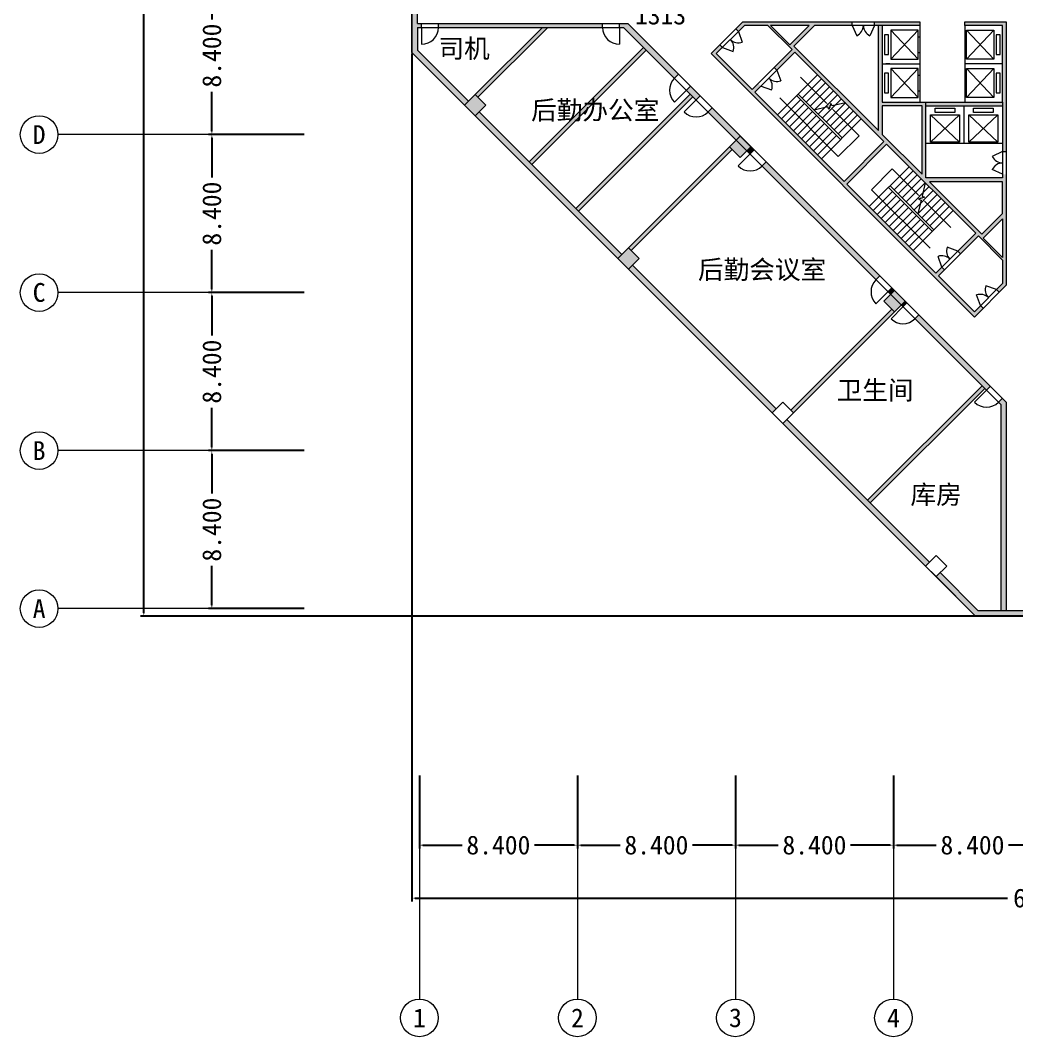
# Model space of a CAD drawing. Header units: metres. Extents: x -302 to 587, y -65 to 94.
# Drawn here: x -123.8 to -70.8, y -55 to -1 of the extents above; entities that cross this region are included whole.
import ezdxf

# ---------------------------------------------------------------- set-up
doc = ezdxf.new("R2010")
doc.units = ezdxf.units.M
doc.linetypes.add('ACAD_ISO03W100', pattern=[30, 12, -18])
doc.layers.get('0').update_dxf_attribs({"lineweight": 9})
for name, color, linetype, lineweight in [('fanghuo', 1, 'Continuous', 9), ('glass', 5, 'Continuous', 5), ('hatch', 212, 'ACAD_ISO03W100', 5), ('ProfileEdges', 7, 'Continuous', 9), ('PUB_TEXT', 7, 'Continuous', 9), ('stair', 30, 'Continuous', 9), ('zhuwang', 2, 'Continuous', 13)]:
    doc.layers.add(name, color=color, linetype=linetype, lineweight=lineweight)
doc.styles.add('mystyle', font='', dxfattribs={"height": 1})
doc.styles.get('mystyle').set_extended_font_data('SimSun')
doc.dimstyles.new('myyyy', dxfattribs={"dimtxt": 1, "dimasz": 0.18, "dimexe": 0.18, "dimexo": 0.0625, "dimgap": 0.09, "dimtad": 0, "dimtoh": 1, "dimdec": 3, "dimrnd": 0.001, "dimzin": 0, "dimdsep": 46, "dimtxsty": 'Standard', "dimcen": 0.09, "dimadec": 0, "dimazin": 0, "dimtfac": 1, "dimtdec": 3, "dimtofl": 0, "dimtmove": 0, "dimatfit": 3, "dimfxl": 1, "dimtolj": 1, "dimtzin": 0, "dimarcsym": 0})

# ---------------------------------------------------------------- blocks, each defined once
blk = doc.blocks.new('*D33')
at = {"layer": 'Defpoints', "color": 0, "ltscale": 0.05, "transparency": 16777216}
for p in [(-108.651, 1.36), (-113.617, -7.04), (-108.651, -7.04)]:
    blk.add_point(p, dxfattribs=at)
at = {"layer": 'PUB_TEXT', "color": 0, "lineweight": -2, "ltscale": 0.05, "transparency": 16777216}
for p, q in [((-108.714, 1.36), (-113.797, 1.36)), ((-113.617, 1.18), (-113.617, -0.917)), ((-113.617, -6.86), (-113.617, -4.764)), ((-108.714, -7.04), (-113.797, -7.04))]:
    blk.add_line(p, q, dxfattribs=at)
at = {"layer": 'PUB_TEXT', "color": 0, "ltscale": 0.05, "transparency": 16777216}
for points in [[(-113.647, 1.18), (-113.587, 1.18), (-113.617, 1.36)], [(-113.647, -6.86), (-113.587, -6.86), (-113.617, -7.04)]]:
    blk.add_solid(points, dxfattribs=at)
at = {"layer": 'PUB_TEXT', "color": 0, "ltscale": 0.05, "transparency": 16777216, "insert": (-113.617, -2.84), "char_height": 1, "attachment_point": 5, "rotation": 90}
blk.add_mtext('\\A1;8.400', dxfattribs=at)
blk = doc.blocks.new('*D34')
at = {"layer": 'Defpoints', "color": 0, "ltscale": 0.05, "transparency": 16777216}
for p in [(-108.651, -7.04), (-113.617, -15.44), (-108.651, -15.44)]:
    blk.add_point(p, dxfattribs=at)
at = {"layer": 'PUB_TEXT', "color": 0, "lineweight": -2, "ltscale": 0.05, "transparency": 16777216}
for p, q in [((-108.714, -7.04), (-113.797, -7.04)), ((-113.617, -7.22), (-113.617, -9.317)), ((-113.617, -15.26), (-113.617, -13.164)), ((-108.714, -15.44), (-113.797, -15.44))]:
    blk.add_line(p, q, dxfattribs=at)
at = {"layer": 'PUB_TEXT', "color": 0, "ltscale": 0.05, "transparency": 16777216}
for points in [[(-113.647, -7.22), (-113.587, -7.22), (-113.617, -7.04)], [(-113.647, -15.26), (-113.587, -15.26), (-113.617, -15.44)]]:
    blk.add_solid(points, dxfattribs=at)
at = {"layer": 'PUB_TEXT', "color": 0, "ltscale": 0.05, "transparency": 16777216, "insert": (-113.617, -11.24), "char_height": 1, "attachment_point": 5, "rotation": 90}
blk.add_mtext('\\A1;8.400', dxfattribs=at)
blk = doc.blocks.new('*D35')
at = {"layer": 'Defpoints', "color": 0, "ltscale": 0.05, "transparency": 16777216}
for p in [(-108.651, -15.44), (-113.617, -23.84), (-108.651, -23.84)]:
    blk.add_point(p, dxfattribs=at)
at = {"layer": 'PUB_TEXT', "color": 0, "lineweight": -2, "ltscale": 0.05, "transparency": 16777216}
for p, q in [((-108.714, -15.44), (-113.797, -15.44)), ((-113.617, -15.62), (-113.617, -17.717)), ((-113.617, -23.66), (-113.617, -21.564)), ((-108.714, -23.84), (-113.797, -23.84))]:
    blk.add_line(p, q, dxfattribs=at)
at = {"layer": 'PUB_TEXT', "color": 0, "ltscale": 0.05, "transparency": 16777216}
for points in [[(-113.647, -15.62), (-113.587, -15.62), (-113.617, -15.44)], [(-113.647, -23.66), (-113.587, -23.66), (-113.617, -23.84)]]:
    blk.add_solid(points, dxfattribs=at)
at = {"layer": 'PUB_TEXT', "color": 0, "ltscale": 0.05, "transparency": 16777216, "insert": (-113.617, -19.64), "char_height": 1, "attachment_point": 5, "rotation": 90}
blk.add_mtext('\\A1;8.400', dxfattribs=at)
blk = doc.blocks.new('*D36')
at = {"layer": 'Defpoints', "color": 0, "ltscale": 0.05, "transparency": 16777216}
for p in [(-108.651, -23.84), (-113.617, -32.24), (-108.651, -32.24)]:
    blk.add_point(p, dxfattribs=at)
at = {"layer": 'PUB_TEXT', "color": 0, "lineweight": -2, "ltscale": 0.05, "transparency": 16777216}
for p, q in [((-108.714, -23.84), (-113.797, -23.84)), ((-113.617, -24.02), (-113.617, -26.117)), ((-113.617, -32.06), (-113.617, -29.964)), ((-108.714, -32.24), (-113.797, -32.24))]:
    blk.add_line(p, q, dxfattribs=at)
at = {"layer": 'PUB_TEXT', "color": 0, "ltscale": 0.05, "transparency": 16777216}
for points in [[(-113.647, -24.02), (-113.587, -24.02), (-113.617, -23.84)], [(-113.647, -32.06), (-113.587, -32.06), (-113.617, -32.24)]]:
    blk.add_solid(points, dxfattribs=at)
at = {"layer": 'PUB_TEXT', "color": 0, "ltscale": 0.05, "transparency": 16777216, "insert": (-113.617, -28.04), "char_height": 1, "attachment_point": 5, "rotation": 90}
blk.add_mtext('\\A1;8.400', dxfattribs=at)
blk = doc.blocks.new('*D44')
at = {"layer": 'Defpoints', "color": 0, "ltscale": 3, "transparency": 16777216}
for p in [(-117.233, 68.96), (-94.586, 68.96), (-68.586, -32.64)]:
    blk.add_point(p, dxfattribs=at)
at = {"layer": 'PUB_TEXT', "color": 0, "lineweight": -2, "ltscale": 3, "transparency": 16777216}
for p, q in [((-94.649, 68.96), (-117.413, 68.96)), ((-117.233, 68.78), (-117.233, 20.666)), ((-117.233, -32.46), (-117.233, 15.653)), ((-68.649, -32.64), (-117.413, -32.64))]:
    blk.add_line(p, q, dxfattribs=at)
at = {"layer": 'PUB_TEXT', "color": 0, "ltscale": 3, "transparency": 16777216}
for points in [[(-117.263, 68.78), (-117.203, 68.78), (-117.233, 68.96)], [(-117.263, -32.46), (-117.203, -32.46), (-117.233, -32.64)]]:
    blk.add_solid(points, dxfattribs=at)
at = {"layer": 'PUB_TEXT', "color": 0, "ltscale": 3, "transparency": 16777216, "insert": (-117.233, 18.16), "char_height": 1, "attachment_point": 5, "rotation": 90}
blk.add_mtext('\\A1;101.600', dxfattribs=at)
blk = doc.blocks.new('*D46')
at = {"layer": 'Defpoints', "color": 0, "ltscale": 3, "transparency": 16777216}
for p in [(-94.186, -41.04), (-85.786, -41.04), (-85.786, -44.814)]:
    blk.add_point(p, dxfattribs=at)
at = {"layer": 'PUB_TEXT', "color": 0, "lineweight": -2, "ltscale": 3, "transparency": 16777216}
for p, q in [((-94.186, -41.103), (-94.186, -44.994)), ((-85.786, -41.103), (-85.786, -44.994)), ((-94.006, -44.814), (-91.91, -44.814)), ((-85.966, -44.814), (-88.063, -44.814))]:
    blk.add_line(p, q, dxfattribs=at)
at = {"layer": 'PUB_TEXT', "color": 0, "ltscale": 3, "transparency": 16777216}
for points in [[(-94.006, -44.784), (-94.006, -44.844), (-94.186, -44.814)], [(-85.966, -44.784), (-85.966, -44.844), (-85.786, -44.814)]]:
    blk.add_solid(points, dxfattribs=at)
at = {"layer": 'PUB_TEXT', "color": 0, "ltscale": 3, "transparency": 16777216, "insert": (-89.986, -44.814), "char_height": 1, "attachment_point": 5}
blk.add_mtext('\\A1;8.400', dxfattribs=at)
blk = doc.blocks.new('*D27')
at = {"layer": 'Defpoints', "color": 0, "ltscale": 3, "transparency": 16777216}
for p in [(-85.786, -41.04), (-77.386, -41.04), (-77.386, -44.814)]:
    blk.add_point(p, dxfattribs=at)
at = {"layer": 'PUB_TEXT', "color": 0, "lineweight": -2, "ltscale": 3, "transparency": 16777216}
for p, q in [((-85.786, -41.103), (-85.786, -44.994)), ((-77.386, -41.103), (-77.386, -44.994)), ((-85.606, -44.814), (-83.51, -44.814)), ((-77.566, -44.814), (-79.663, -44.814))]:
    blk.add_line(p, q, dxfattribs=at)
at = {"layer": 'PUB_TEXT', "color": 0, "ltscale": 3, "transparency": 16777216}
for points in [[(-85.606, -44.784), (-85.606, -44.844), (-85.786, -44.814)], [(-77.566, -44.784), (-77.566, -44.844), (-77.386, -44.814)]]:
    blk.add_solid(points, dxfattribs=at)
at = {"layer": 'PUB_TEXT', "color": 0, "ltscale": 3, "transparency": 16777216, "insert": (-81.586, -44.814), "char_height": 1, "attachment_point": 5}
blk.add_mtext('\\A1;8.400', dxfattribs=at)
blk = doc.blocks.new('*D28')
at = {"layer": 'Defpoints', "color": 0, "ltscale": 3, "transparency": 16777216}
for p in [(-77.386, -41.04), (-68.986, -41.04), (-68.986, -44.814)]:
    blk.add_point(p, dxfattribs=at)
at = {"layer": 'PUB_TEXT', "color": 0, "lineweight": -2, "ltscale": 3, "transparency": 16777216}
for p, q in [((-77.386, -41.103), (-77.386, -44.994)), ((-68.986, -41.103), (-68.986, -44.994)), ((-77.206, -44.814), (-75.11, -44.814)), ((-69.166, -44.814), (-71.263, -44.814))]:
    blk.add_line(p, q, dxfattribs=at)
at = {"layer": 'PUB_TEXT', "color": 0, "ltscale": 3, "transparency": 16777216}
for points in [[(-77.206, -44.784), (-77.206, -44.844), (-77.386, -44.814)], [(-69.166, -44.784), (-69.166, -44.844), (-68.986, -44.814)]]:
    blk.add_solid(points, dxfattribs=at)
at = {"layer": 'PUB_TEXT', "color": 0, "ltscale": 3, "transparency": 16777216, "insert": (-73.186, -44.814), "char_height": 1, "attachment_point": 5}
blk.add_mtext('\\A1;8.400', dxfattribs=at)
blk = doc.blocks.new('*D47')
at = {"layer": 'Defpoints', "color": 0, "ltscale": 3, "transparency": 16777216}
for p in [(-102.586, -41.04), (-94.186, -41.04), (-94.186, -44.814)]:
    blk.add_point(p, dxfattribs=at)
at = {"layer": 'PUB_TEXT', "color": 0, "lineweight": -2, "ltscale": 3, "transparency": 16777216}
for p, q in [((-102.586, -41.103), (-102.586, -44.994)), ((-94.186, -41.103), (-94.186, -44.994)), ((-102.406, -44.814), (-100.31, -44.814)), ((-94.366, -44.814), (-96.463, -44.814))]:
    blk.add_line(p, q, dxfattribs=at)
at = {"layer": 'PUB_TEXT', "color": 0, "ltscale": 3, "transparency": 16777216}
for points in [[(-102.406, -44.784), (-102.406, -44.844), (-102.586, -44.814)], [(-94.366, -44.784), (-94.366, -44.844), (-94.186, -44.814)]]:
    blk.add_solid(points, dxfattribs=at)
at = {"layer": 'PUB_TEXT', "color": 0, "ltscale": 3, "transparency": 16777216, "insert": (-98.386, -44.814), "char_height": 1, "attachment_point": 5}
blk.add_mtext('\\A1;8.400', dxfattribs=at)
blk = doc.blocks.new('*D48')
at = {"layer": 'Defpoints', "color": 0, "ltscale": 3, "transparency": 16777216}
for p in [(-102.986, -2.674), (-34.986, -7.44), (-34.986, -47.631)]:
    blk.add_point(p, dxfattribs=at)
at = {"layer": 'PUB_TEXT', "color": 0, "lineweight": -2, "ltscale": 3, "transparency": 16777216}
for p, q in [((-102.986, -2.737), (-102.986, -47.811)), ((-34.986, -7.503), (-34.986, -47.811)), ((-102.806, -47.631), (-71.326, -47.631)), ((-35.166, -47.631), (-66.646, -47.631))]:
    blk.add_line(p, q, dxfattribs=at)
at = {"layer": 'PUB_TEXT', "color": 0, "ltscale": 3, "transparency": 16777216}
for points in [[(-102.806, -47.601), (-102.806, -47.661), (-102.986, -47.631)], [(-35.166, -47.601), (-35.166, -47.661), (-34.986, -47.631)]]:
    blk.add_solid(points, dxfattribs=at)
at = {"layer": 'PUB_TEXT', "color": 0, "ltscale": 3, "transparency": 16777216, "insert": (-68.986, -47.631), "char_height": 1, "attachment_point": 5}
blk.add_mtext('\\A1;68.000', dxfattribs=at)

msp = doc.modelspace()

# ---------------------------------------------------------------- hatches: boundary and pattern name
at = {"layer": 'hatch', "ltscale": 0.05}
h = msp.add_hatch(color=256, dxfattribs=at)
h.dxf.hatch_style = 1
h.paths.add_polyline_path([(-44.1864, -7.1402), (-51.7864, -7.1402), (-51.7864, -7.4402), (-44.1864, -7.4402)])
h.paths.add_polyline_path([(-51.7864, -7.1402), (-51.7864, -6.6402), (-52.5864, -6.6402), (-52.5864, -7.4402), (-51.7864, -7.4402)])
h.paths.add_polyline_path([(-52.5864, -7.1402), (-60.1864, -7.1402), (-60.1864, -7.4402), (-52.5864, -7.4402)])
h.paths.add_polyline_path([(-60.1864, -7.1402), (-60.1864, -6.6402), (-60.4864, -6.6402), (-60.4864, -7.4402), (-60.1864, -7.4402)])
h.paths.add_polyline_path([(-60.4864, -6.6402), (-60.9864, -6.6402), (-60.9864, -7.4402), (-60.4864, -7.4402)])
h.paths.add_polyline_path([(-43.3864, -6.6402), (-44.1864, -6.6402), (-44.1864, -7.4402), (-43.3864, -7.4402)])
h.paths.add_polyline_path([(-35.7864, -7.1402), (-43.3864, -7.1402), (-43.3864, -7.4402), (-35.7864, -7.4402)])
h.paths.add_polyline_path([(-34.9864, -6.6402), (-35.7864, -6.6402), (-35.7864, -7.4402), (-34.9864, -7.4402)])
h.paths.add_polyline_path([(-34.9864, 1.7598), (-35.7864, 1.7598), (-35.7864, 0.9598), (-34.9864, 0.9598)])
h.paths.add_polyline_path([(-34.9864, 0.9598), (-35.2864, 0.9598), (-35.2864, -6.6402), (-34.9864, -6.6402)])
h.paths.add_polyline_path([(-43.3864, 1.7598), (-44.1864, 1.7598), (-44.1864, 0.9598), (-43.3864, 0.9598)])
h.paths.add_polyline_path([(-51.7864, 1.7598), (-52.5864, 1.7598), (-52.5864, 0.9598), (-51.7864, 0.9598)])
h.paths.add_polyline_path([(-60.1864, 1.7598), (-60.9864, 1.7598), (-60.9864, 0.9598), (-60.1864, 0.9598)])
h.paths.add_polyline_path([(-60.1864, -24.2402), (-60.4864, -24.2402), (-60.4864, -31.8402), (-60.1864, -31.8402)])
h.paths.add_polyline_path([(-60.1864, -23.4402), (-60.9864, -23.4402), (-60.9864, -24.2402), (-60.1864, -24.2402)])
h.paths.add_polyline_path([(-60.1864, -15.8402), (-60.4864, -15.8402), (-60.4864, -23.4402), (-60.1864, -23.4402)])
h.paths.add_polyline_path([(-60.9864, -32.3402), (-68.5864, -32.3402), (-68.5864, -32.6402), (-60.9864, -32.6402)])
h.paths.add_polyline_path([(-60.1864, -31.8402), (-60.9864, -31.8402), (-60.9864, -32.6402), (-60.1864, -32.6402)])
h.paths.add_polyline_path([(-68.5864, -32.3402), (-68.5864, -31.8402), (-69.3864, -31.8402), (-69.3864, -32.6402), (-68.5864, -32.6402)])
h.paths.add_polyline_path([(-69.3864, -32.3402), (-72.8961, -32.3402), (-74.9083, -30.3279), (-75.1205, -30.5401), (-73.0204, -32.6402), (-69.3864, -32.6402)])
h = msp.add_hatch(color=256, dxfattribs=at)
h.dxf.hatch_style = 1
h.paths.add_polyline_path([(-102.4759, -1.1402), (-102.6864, -1.1402), (-102.6864, 0.9598), (-102.9864, 0.9598), (-102.9864, -2.6742), (-100.1823, -5.4782), (-99.9702, -5.2661), (-102.6864, -2.5499), (-102.6864, -1.3402), (-102.4759, -1.3402)])
h = msp.add_hatch(color=256, dxfattribs=at)
h.dxf.hatch_style = 1
h.paths.add_polyline_path([(-78.1864, -6.8267), (-82.6788, -2.3342), (-81.5848, -1.2402), (-79.5864, -1.2402), (-79.5864, -1.0402), (-85.3871, -1.0402), (-85.7699, -1.423), (-85.6285, -1.5644), (-85.3042, -1.2402), (-84.0557, -1.2402), (-82.7708, -2.5251), (-83.7193, -3.4736), (-83.5779, -3.6151), (-82.6294, -2.6665), (-77.8918, -7.4041), (-80.0131, -9.5255), (-84.7507, -4.7879), (-84.4264, -4.4636), (-84.5678, -4.3222), (-84.8921, -4.6464), (-86.8013, -2.7372), (-86.477, -2.413), (-86.6185, -2.2716), (-87.0841, -2.7372), (-73.0834, -16.738), (-72.6177, -16.2723), (-72.7592, -16.1308), (-73.0834, -16.4551), (-74.9926, -14.5459), (-74.6684, -14.2217), (-74.8098, -14.0802), (-75.134, -14.4045), (-79.8717, -9.6669), (-77.7503, -7.5456), (-73.0127, -12.2832), (-73.9612, -13.2317), (-73.8198, -13.3731), (-72.8713, -12.4246), (-71.5864, -13.7095), (-71.5864, -14.9581), (-71.9106, -15.2823), (-71.7692, -15.4237), (-71.3864, -15.0409), (-71.3864, -9.1467), (-71.5864, -9.1467), (-71.5864, -9.3467), (-75.6664, -9.3467), (-75.6664, -5.3202), (-77.9864, -5.3202), (-77.9864, -1.2402), (-78.1864, -1.2402)])
h.paths.add_polyline_path([(-77.9864, -5.5202), (-75.8664, -5.5202), (-75.8664, -9.1467), (-77.9864, -7.0267)], flags=16)
h.paths.add_polyline_path([(-75.4664, -9.5467), (-71.5864, -9.5467), (-71.5864, -11.2386), (-72.6804, -12.3327)], flags=16)
h.paths.add_polyline_path([(-82.891, -2.2635), (-83.9143, -1.2402), (-81.8677, -1.2402)], flags=16)
h.paths.add_polyline_path([(-71.5864, -11.5215), (-71.5864, -13.5681), (-72.6097, -12.5448)], flags=16)
h = msp.add_hatch(color=256, dxfattribs=at)
h.dxf.hatch_style = 1
h.paths.add_polyline_path([(-78.3864, -1.0402), (-78.3864, -1.2402), (-77.7864, -1.2402), (-75.9864, -1.2402), (-75.9864, -1.0402)])
h = msp.add_hatch(color=256, dxfattribs=at)
h.dxf.hatch_style = 1
h.paths.add_polyline_path([(-71.3864, -1.0402), (-73.5864, -1.0402), (-73.5864, -1.2402), (-71.5864, -1.2402), (-71.5864, -5.3202), (-71.5864, -7.9467), (-71.3864, -7.9467)])
h = msp.add_hatch(color=256, dxfattribs=at)
h.dxf.hatch_style = 1
h.paths.add_polyline_path([(-92.8461, -1.1402), (-101.5759, -1.1402), (-101.5759, -1.3402), (-92.8461, -1.3402)])
h = msp.add_hatch(color=256, dxfattribs=at)
h.dxf.hatch_style = 1
h.paths.add_polyline_path([(-95.7614, -1.3402), (-96.0442, -1.3402), (-99.6166, -4.9126), (-99.4752, -5.054)])
h = msp.add_hatch(color=256, dxfattribs=at)
h.dxf.hatch_style = 1
h.paths.add_polyline_path([(-91.5096, -1.1402), (-91.9461, -1.1402), (-91.9461, -1.3402), (-91.7339, -1.3402), (-89.0283, -4.0457), (-88.8162, -3.8336)])
h = msp.add_hatch(color=256, dxfattribs=at)
h.dxf.hatch_style = 1
h.paths.add_polyline_path([(-90.5238, -2.5503), (-90.6652, -2.4088), (-96.7463, -8.49), (-96.6049, -8.6314)])
h = msp.add_hatch(color=256, dxfattribs=at)
h.dxf.hatch_style = 1
h.paths.add_polyline_path([(-88.1798, -4.47), (-88.3919, -4.6821), (-87.8741, -5.2), (-87.6619, -4.9879)])
h = msp.add_hatch(color=256, dxfattribs=at)
h.dxf.hatch_style = 1
h.paths.add_polyline_path([(-99.6166, -6.0439), (-99.0509, -5.4782), (-99.6166, -4.9126), (-100.1823, -5.4782)])
h = msp.add_hatch(color=256, dxfattribs=at)
h.dxf.hatch_style = 1
h.paths.add_polyline_path([(-88.0489, -5.0251), (-88.1903, -4.8837), (-94.2715, -10.9648), (-94.13, -11.1063)])
h = msp.add_hatch(color=256, dxfattribs=at)
h.dxf.hatch_style = 1
h.paths.add_polyline_path([(-71.5864, -5.5202), (-71.5864, -5.3202), (-75.6664, -5.3202), (-75.6664, -5.5202)])
h = msp.add_hatch(color=256, dxfattribs=at)
h.dxf.hatch_style = 1
h.paths.add_polyline_path([(-99.4045, -5.8318), (-99.6166, -6.0439), (-92.0371, -13.6234), (-91.825, -13.4113)])
h = msp.add_hatch(color=256, dxfattribs=at)
h.dxf.hatch_style = 1
h.paths.add_polyline_path([(-87.0255, -5.6242), (-87.2377, -5.8364), (-85.7439, -7.3302), (-85.5318, -7.118)])
h = msp.add_hatch(color=256, dxfattribs=at)
h.dxf.hatch_style = 1
h.paths.add_polyline_path([(-85.7439, -7.3302), (-86.0974, -7.6837), (-85.5318, -8.2494), (-85.1782, -7.8958)])
h = msp.add_hatch(color=256, dxfattribs=at)
h.dxf.hatch_style = 1
h.paths.add_polyline_path([(-85.5318, -7.118), (-85.7439, -7.3302), (-85.1782, -7.8958), (-84.9661, -7.6837)])
h = msp.add_hatch(color=256, dxfattribs=at)
h.dxf.hatch_style = 1
h.paths.add_polyline_path([(-85.956, -7.8251), (-86.0974, -7.6837), (-91.4715, -13.0577), (-91.33, -13.1991)])
h = msp.add_hatch(color=256, dxfattribs=at)
h.dxf.hatch_style = 1
h.paths.add_polyline_path([(-84.7912, -7.8586), (-84.9661, -7.6837), (-85.1782, -7.8958), (-85.0034, -8.0707)])
h = msp.add_hatch(color=256, dxfattribs=at)
h.dxf.hatch_style = 1
h.paths.add_polyline_path([(-84.1548, -8.495), (-84.367, -8.7071), (-78.3159, -14.7582), (-78.1038, -14.546)])
h = msp.add_hatch(color=256, dxfattribs=at)
h.dxf.hatch_style = 1
h.paths.add_polyline_path([(-90.9058, -13.6234), (-91.4715, -13.0577), (-92.0371, -13.6234), (-91.4715, -14.1891)])
h = msp.add_hatch(color=256, dxfattribs=at)
h.dxf.hatch_style = 1
h.paths.add_polyline_path([(-91.2593, -13.977), (-91.4715, -14.1891), (-83.8313, -21.8292), (-83.6192, -21.6171)])
h = msp.add_hatch(color=256, dxfattribs=at)
h.dxf.hatch_style = 1
h.paths.add_polyline_path([(-77.5381, -15.536), (-77.8916, -15.8895), (-77.3259, -16.4552), (-76.9724, -16.1017)])
h.paths.add_polyline_path([(-77.3259, -15.3238), (-77.5381, -15.536), (-76.9724, -16.1017), (-76.7603, -15.8895)])
h = msp.add_hatch(color=256, dxfattribs=at)
h.dxf.hatch_style = 1
h.paths.add_polyline_path([(-77.3259, -15.3238), (-77.4674, -15.1824), (-77.6795, -15.3946), (-77.5381, -15.536)])
h = msp.add_hatch(color=256, dxfattribs=at)
h.dxf.hatch_style = 1
h.paths.add_polyline_path([(-76.6666, -15.9831), (-76.7603, -15.8895), (-76.9724, -16.1017), (-76.8788, -16.1953)])
h = msp.add_hatch(color=256, dxfattribs=at)
h.dxf.hatch_style = 1
h.paths.add_polyline_path([(-77.3259, -16.4552), (-77.4674, -16.3138), (-82.8414, -21.6878), (-82.7, -21.8292)])
h = msp.add_hatch(color=256, dxfattribs=at)
h.dxf.hatch_style = 1
h.paths.add_polyline_path([(-76.0303, -16.6195), (-76.2424, -16.8317), (-72.4413, -20.6328), (-72.2292, -20.4206)])
h = msp.add_hatch(color=256, dxfattribs=at)
h.dxf.hatch_style = 1
h.paths.add_polyline_path([(-72.5349, -20.5392), (-72.6763, -20.3977), (-78.7574, -26.4789), (-78.616, -26.6203)])
h = msp.add_hatch(color=256, dxfattribs=at)
h.dxf.hatch_style = 1
h.paths.add_polyline_path([(-71.3864, -21.2634), (-71.5928, -21.057), (-71.8049, -21.2692), (-71.6864, -21.3877), (-71.6864, -32.3402), (-71.3864, -32.3402)])
h = msp.add_hatch(color=256, dxfattribs=at)
h.dxf.hatch_style = 1
h.paths.add_polyline_path([(-83.0535, -22.1828), (-83.2656, -22.3949), (-75.6862, -29.9744), (-75.474, -29.7623)])

# ---------------------------------------------------------------- linework, layer by layer
for p, q in [((-102.9864, -2.6742), (-102.9864, 0.9598)), ((-100.1823, -5.4782), (-102.9864, -2.6742)), ((-92.0371, -13.6234), (-99.6166, -6.0439)), ((-83.8313, -21.8292), (-91.4715, -14.1891)), ((-71.6864, -21.3877), (-71.6864, -32.3402)), ((-71.3864, -21.2634), (-71.3864, -32.3402)), ((-75.6862, -29.9744), (-83.2656, -22.3949)), ((-75.6862, -29.9744), (-75.1205, -29.4087)), ((-75.1205, -30.5401), (-75.6862, -29.9744)), ((-73.0204, -32.6402), (-75.1205, -30.5401)), ((-72.8961, -32.3402), (-69.3864, -32.3402)), ((-73.0204, -32.6402), (-69.3864, -32.6402))]:
    msp.add_line(p, q)
at = {"ltscale": 0.05}
for p, q in [((-102.6864, -1.1402), (-102.6864, 0.9598)), ((-102.6864, -1.1402), (-91.5096, -1.1402)), ((-102.6864, -1.3402), (-102.6864, -2.5499)), ((-102.6864, -1.3402), (-91.7339, -1.3402)), ((-102.4759, -1.3402), (-102.4759, -1.1402)), ((-101.5759, -1.3402), (-101.5759, -1.1402)), ((-96.0442, -1.3402), (-99.6166, -4.9126)), ((-95.7614, -1.3402), (-99.4752, -5.054)), ((-92.8461, -1.3402), (-92.8461, -1.1402)), ((-91.9461, -1.3402), (-91.9461, -1.1402)), ((-90.6652, -2.4088), (-96.7463, -8.49)), ((-90.5238, -2.5503), (-96.6049, -8.6314)), ((-89.0283, -4.0457), (-88.8162, -3.8336)), ((-88.3919, -4.6821), (-88.1798, -4.47)), ((-88.1903, -4.8837), (-94.2715, -10.9648)), ((-88.0489, -5.0251), (-94.13, -11.1063)), ((-87.8741, -5.2), (-87.6619, -4.9879)), ((-80.7202, -5.3818), (-80.8192, -5.7071)), ((-80.6517, -5.5172), (-80.7202, -5.3818)), ((-79.9424, -5.3535), (-80.6517, -5.5172)), ((-87.2377, -5.8364), (-87.0255, -5.6242)), ((-80.8763, -5.5691), (-81.597, -5.7354)), ((-80.8192, -5.7071), (-80.8763, -5.5691)), ((-79.214, -7.1001), (-80.3171, -8.2032)), ((-86.0974, -7.6837), (-91.4715, -13.0577)), ((-85.956, -7.8251), (-91.33, -13.1991)), ((-85.0034, -8.0707), (-84.7912, -7.8586)), ((-84.367, -8.7071), (-84.1548, -8.495)), ((-77.4463, -8.8679), (-78.5494, -9.9709)), ((-75.6997, -9.5962), (-75.8634, -10.3055)), ((-75.9152, -10.5301), (-76.0816, -11.2508)), ((-75.728, -10.374), (-76.0533, -10.473)), ((-76.0533, -10.473), (-75.9152, -10.5301)), ((-75.8634, -10.3055), (-75.728, -10.374)), ((-78.3159, -14.7582), (-78.1038, -14.546)), ((-77.6795, -15.3946), (-77.4674, -15.1824)), ((-76.8788, -16.1953), (-76.6666, -15.9831)), ((-77.4674, -16.3138), (-82.8414, -21.6878)), ((-77.3259, -16.4552), (-82.7, -21.8292)), ((-76.2424, -16.8317), (-76.0303, -16.6195)), ((-72.6763, -20.3977), (-78.7574, -26.4789)), ((-72.4413, -20.6328), (-72.2292, -20.4206)), ((-72.5349, -20.5392), (-78.616, -26.6203)), ((-71.8049, -21.2692), (-71.5928, -21.057))]:
    msp.add_line(p, q, dxfattribs=at)
for points in [[(-82.3253, -3.9888), (-80.9818, -5.3323)], [(-83.4284, -5.0919), (-80.3171, -8.2032)], [(-79.214, -7.1001), (-80.5575, -5.7566)], [(-77.4463, -8.8679), (-76.1028, -10.2114)], [(-75.4381, -13.0822), (-78.5494, -9.9709)], [(-74.335, -11.9791), (-75.6785, -10.6356)]]:
    msp.add_lwpolyline(points, dxfattribs=at)
for points in [[(-80.9818, -5.3323, 0.06, 0, 0), (-80.7697, -5.5445, 0, 0, 0)], [(-80.5575, -5.7566, 0.06, 0, 0), (-80.7697, -5.5445, 0, 0, 0)], [(-76.1028, -10.2114, 0.06, 0, 0), (-75.8906, -10.4235, 0, 0, 0)], [(-75.6785, -10.6356, 0.06, 0, 0), (-75.8906, -10.4235, 0, 0, 0)]]:
    msp.add_lwpolyline(points, format="xyseb", dxfattribs=at)
at = {"layer": 'fanghuo', "ltscale": 3}
msp.add_lwpolyline([(-99.8864, 10.1598), (-102.9864, 10.1598), (-102.9864, -2.6742), (-73.0204, -32.6402), (-60.1864, -32.6402), (-60.1864, -7.4402), (-34.9864, -7.4402), (-34.9864, 0.9598), (-93.7864, 0.9598), (-93.7864, 10.1598), (-99.8864, 10.1598)], dxfattribs=at)
at = {"layer": 'glass', "ltscale": 0.05}
for p, q in [((-102.4759, -1.3402), (-102.4759, -2.2402)), ((-91.9461, -1.3402), (-91.9461, -2.2402)), ((-85.6285, -1.5644), (-85.4227, -2.128)), ((-79.5864, -1.2402), (-79.3334, -1.7842)), ((-78.3864, -1.2402), (-78.6394, -1.7842)), ((-86.477, -2.413), (-85.9134, -2.6188)), ((-83.5779, -3.6151), (-83.3721, -4.1787)), ((-88.3919, -4.6821), (-89.0283, -5.3185)), ((-84.4264, -4.4636), (-83.8628, -4.6694)), ((-87.8741, -5.2), (-88.5105, -5.8364)), ((-85.0034, -8.0707), (-85.6398, -8.7071)), ((-71.5864, -7.9467), (-72.1304, -8.1997)), ((-71.5864, -9.1467), (-72.1304, -8.8937)), ((-73.9612, -13.2317), (-74.5248, -13.0259)), ((-74.8098, -14.0802), (-75.0156, -13.5166)), ((-71.9106, -15.2823), (-72.4742, -15.0765)), ((-77.6795, -15.3946), (-78.3159, -16.031)), ((-72.7592, -16.1308), (-72.965, -15.5673)), ((-76.8788, -16.1953), (-77.5152, -16.8317)), ((-72.4413, -20.6328), (-73.0777, -21.2692))]:
    msp.add_line(p, q, dxfattribs=at)
for centre, radius, start, end in [((-102.4759, -1.3402), 0.9, 270, 0), ((-91.9461, -1.3402), 0.9, 180, 270), ((-79.5864, -1.2402), 0.6, 294.93796, 360), ((-78.3864, -1.2402), 0.6, 180, 245.06204), ((-86.477, -2.413), 0.6, 339.93796, 45), ((-85.6285, -1.5644), 0.6, 225, 290.06204), ((-88.3919, -4.6821), 0.9, 135, 225), ((-84.4264, -4.4636), 0.6, 339.93796, 45), ((-83.5779, -3.6151), 0.6, 225, 290.06204), ((-87.8741, -5.2), 0.9, 225, 315), ((-71.5864, -7.9467), 0.6, 204.93796, 270), ((-71.5864, -9.1467), 0.6, 90, 155.06204), ((-85.0034, -8.0707), 0.9, 225, 315), ((-74.8098, -14.0802), 0.6, 45, 110.06204), ((-73.9612, -13.2317), 0.6, 159.93796, 225), ((-77.6795, -15.3946), 0.9, 135, 225), ((-71.9106, -15.2823), 0.6, 159.93796, 225), ((-72.7592, -16.1308), 0.6, 45, 110.06204), ((-76.8788, -16.1953), 0.9, 225, 315), ((-72.4413, -20.6328), 0.9, 225, 315)]:
    msp.add_arc(centre, radius, start, end, dxfattribs=at)
at = {"layer": 'ProfileEdges', "ltscale": 0.05}
for p, q in [((-91.7339, -1.3402), (-71.6864, -21.3877)), ((-91.5096, -1.1402), (-71.3864, -21.2634)), ((-102.6864, -2.5499), (-99.9702, -5.2661)), ((-99.4045, -5.8318), (-91.825, -13.4113)), ((-91.2593, -13.977), (-83.6192, -21.6171)), ((-83.0535, -22.1828), (-75.474, -29.7623)), ((-74.9083, -30.3279), (-72.8961, -32.3402))]:
    msp.add_line(p, q, dxfattribs=at)
at = {"layer": 'PUB_TEXT', "ltscale": 3}
for p, q in [((-113.7973, -7.0402), (-121.7973, -7.0402)), ((-113.7973, -15.4402), (-121.7973, -15.4402)), ((-113.7973, -23.8402), (-121.7973, -23.8402)), ((-113.7973, -32.2402), (-121.7973, -32.2402)), ((-102.5864, -44.9943), (-102.5864, -52.9943)), ((-94.1864, -44.9943), (-94.1864, -52.9943)), ((-85.7864, -44.9943), (-85.7864, -52.9943)), ((-77.3864, -44.9943), (-77.3864, -52.9943))]:
    msp.add_line(p, q, dxfattribs=at)
for centre in [(-122.7973, -7.0402), (-122.7973, -15.4402), (-122.7973, -23.8402), (-122.7973, -32.2402), (-102.5864, -53.9943), (-94.1864, -53.9943), (-85.7864, -53.9943), (-77.3864, -53.9943)]:
    msp.add_circle(centre, 1, dxfattribs=at)
at = {"layer": 'stair', "ltscale": 0.05}
for p, q in [((-79.5864, -1.2402), (-79.5864, -1.0402)), ((-78.3864, -1.2402), (-78.3864, -1.0402)), ((-85.6285, -1.5644), (-85.7699, -1.423)), ((-75.9864, -1.2402), (-75.9864, -5.3202)), ((-86.477, -2.413), (-86.6185, -2.2716)), ((-83.5779, -3.6151), (-83.7193, -3.4736)), ((-77.5864, -3.2802), (-77.7864, -3.2802)), ((-75.6664, -5.5202), (-71.5864, -5.5202)), ((-71.5864, -7.9467), (-71.3864, -7.9467)), ((-73.9612, -13.2317), (-73.8198, -13.3731)), ((-74.8098, -14.0802), (-74.6684, -14.2217)), ((-71.9106, -15.2823), (-71.7692, -15.4237)), ((-72.7592, -16.1308), (-72.6177, -16.2723))]:
    msp.add_line(p, q, dxfattribs=at)
at = {"layer": 'stair'}
for p, q in [((-82.5304, -4.9717), (-80.1969, -7.3052)), ((-82.4455, -4.8868), (-80.1121, -7.2203)), ((-73.6264, -7.5202), (-73.6264, -5.5202)), ((-75.3179, -12.1842), (-77.6513, -9.8507)), ((-75.233, -12.0993), (-77.5665, -9.7659))]:
    msp.add_line(p, q, dxfattribs=at)
for points in [[(-71.3864, -1.0402), (-71.3864, -15.0409), (-73.0834, -16.738), (-87.0841, -2.7372), (-85.3871, -1.0402), (-75.9864, -1.0402), (-75.9864, -1.2402), (-77.9864, -1.2402), (-77.9864, -5.3202), (-71.5864, -5.3202), (-71.5864, -1.2402), (-73.5864, -1.2402), (-73.5864, -1.0402), (-71.3864, -1.0402)], [(-82.7708, -2.5251), (-84.0557, -1.2402), (-85.3042, -1.2402), (-86.8013, -2.7372), (-84.8921, -4.6464), (-82.7708, -2.5251)], [(-83.9143, -1.2402), (-82.891, -2.2635), (-81.8677, -1.2402), (-83.9143, -1.2402)], [(-77.7864, -1.2402), (-81.5848, -1.2402), (-82.6788, -2.3342), (-78.1864, -6.8267), (-78.1864, -1.2402)], [(-77.5224, -1.4882), (-77.5224, -3.0322), (-76.0664, -3.0322), (-76.0664, -1.4882), (-77.5224, -1.4882), (-76.0664, -3.0322)], [(-76.0664, -1.4882), (-77.5224, -3.0322)], [(-73.5864, -1.2402), (-73.5864, -5.3202)], [(-72.0504, -1.4882), (-72.0504, -3.0322), (-73.5064, -3.0322), (-73.5064, -1.4882), (-72.0504, -1.4882), (-73.5064, -3.0322)], [(-73.5064, -1.4882), (-72.0504, -3.0322)], [(-77.8664, -1.7402), (-77.8664, -2.7802), (-77.6424, -2.7802), (-77.6424, -1.7402), (-77.8664, -1.7402)], [(-76.0664, -1.8402), (-75.9864, -1.8402)], [(-73.5064, -1.8402), (-73.5864, -1.8402)], [(-71.9304, -1.7402), (-71.9304, -2.7802), (-71.7064, -2.7802), (-71.7064, -1.7402), (-71.9304, -1.7402)], [(-77.8918, -7.4041), (-82.6294, -2.6665), (-84.7507, -4.7879), (-80.0131, -9.5255), (-77.8918, -7.4041)], [(-76.0664, -2.6802), (-75.9864, -2.6802)], [(-73.5864, -2.6802), (-73.5064, -2.6802)], [(-77.9864, -3.2802), (-75.9864, -3.2802)], [(-77.8664, -3.7802), (-77.8664, -4.8202), (-77.6424, -4.8202), (-77.6424, -3.7802), (-77.8664, -3.7802)], [(-77.5224, -3.5282), (-77.5224, -5.0722), (-76.0664, -5.0722), (-76.0664, -3.5282), (-77.5224, -3.5282), (-76.0664, -5.0722)], [(-76.0664, -3.5282), (-77.5224, -5.0722)], [(-71.5864, -3.2802), (-73.5864, -3.2802)], [(-72.0504, -3.5282), (-72.0504, -5.0722), (-73.5064, -5.0722), (-73.5064, -3.5282), (-72.0504, -3.5282), (-73.5064, -5.0722)], [(-73.5064, -3.5282), (-72.0504, -5.0722)], [(-71.9304, -3.7802), (-71.9304, -4.8202), (-71.7064, -4.8202), (-71.7064, -3.7802), (-71.9304, -3.7802)], [(-83.5486, -5.9899), (-81.4273, -3.8686)], [(-82.2334, -5.099), (-81.2152, -4.0807)], [(-82.0213, -5.3111), (-81.003, -4.2929)], [(-76.0664, -3.8802), (-75.9864, -3.8802)], [(-73.5064, -3.8802), (-73.5864, -3.8802)], [(-81.8091, -5.5232), (-80.7909, -4.505)], [(-81.597, -5.7354), (-80.5788, -4.7171)], [(-76.0664, -4.7202), (-75.9864, -4.7202)], [(-73.5864, -4.7202), (-73.5064, -4.7202)], [(-83.3365, -6.2021), (-82.3182, -5.1838)], [(-83.1243, -6.4142), (-82.1061, -5.396)], [(-81.3849, -5.9475), (-80.3666, -4.9293)], [(-81.1727, -6.1596), (-80.1545, -5.1414)], [(-80.9606, -6.3718), (-79.9424, -5.3535)], [(-71.5864, -5.3202), (-71.5864, -9.3467), (-75.6664, -9.3467), (-75.6664, -5.3202)], [(-82.9122, -6.6263), (-81.894, -5.6081)], [(-82.7001, -6.8385), (-81.6818, -5.8202)], [(-80.7485, -6.5839), (-79.7302, -5.5657)], [(-80.5363, -6.796), (-79.5181, -5.7778)], [(-77.9864, -5.5202), (-77.9864, -7.0267), (-75.8664, -9.1467), (-75.8664, -5.5202), (-77.9864, -5.5202)], [(-74.1264, -5.6402), (-74.1264, -5.8642), (-75.1664, -5.8642), (-75.1664, -5.6402), (-74.1264, -5.6402)], [(-72.0864, -5.6402), (-72.0864, -5.8642), (-73.1264, -5.8642), (-73.1264, -5.6402), (-72.0864, -5.6402)], [(-82.4879, -7.0506), (-81.4697, -6.0324)], [(-82.2758, -7.2627), (-81.2576, -6.2445)], [(-82.0637, -7.4749), (-81.0454, -6.4566)], [(-81.2152, -8.3234), (-79.0938, -6.2021)], [(-80.3242, -7.0082), (-79.306, -5.9899)], [(-73.8744, -5.9842), (-73.8744, -7.4402), (-75.4184, -7.4402), (-75.4184, -5.9842), (-73.8744, -5.9842), (-75.4184, -7.4402)], [(-75.4184, -5.9842), (-73.8744, -7.4402)], [(-71.8344, -5.9842), (-71.8344, -7.4402), (-73.3784, -7.4402), (-73.3784, -5.9842), (-71.8344, -5.9842), (-73.3784, -7.4402)], [(-73.3784, -5.9842), (-71.8344, -7.4402)], [(-81.8516, -7.687), (-80.8333, -6.6688)], [(-81.6394, -7.8991), (-80.6212, -6.8809)], [(-81.4273, -8.1113), (-80.4091, -7.093)], [(-77.7503, -7.5456), (-73.0127, -12.2832), (-75.134, -14.4045), (-79.8717, -9.6669), (-77.7503, -7.5456)], [(-73.6264, -7.5202), (-75.6664, -7.5202)], [(-75.0664, -7.4402), (-75.0664, -7.5202)], [(-74.2264, -7.5202), (-74.2264, -7.4402)], [(-71.5864, -7.5202), (-73.6264, -7.5202)], [(-73.0264, -7.4402), (-73.0264, -7.5202)], [(-72.1864, -7.5202), (-72.1864, -7.4402)], [(-78.6696, -10.869), (-76.5483, -8.7476)], [(-77.3544, -9.978), (-76.3361, -8.9598)], [(-77.1422, -10.1901), (-76.124, -9.1719)], [(-76.9301, -10.4023), (-75.9119, -9.384)], [(-76.718, -10.6144), (-75.6997, -9.5962)], [(-72.6804, -12.3327), (-71.5864, -11.2386), (-71.5864, -9.5467), (-75.4664, -9.5467), (-72.6804, -12.3327)], [(-78.4574, -11.0811), (-77.4392, -10.0629)], [(-76.5058, -10.8265), (-75.4876, -9.8083)], [(-76.2937, -11.0387), (-75.2755, -10.0204)], [(-76.0816, -11.2508), (-75.0633, -10.2326)], [(-78.2453, -11.2932), (-77.2271, -10.275)], [(-78.0332, -11.5054), (-77.0149, -10.4871)], [(-77.821, -11.7175), (-76.8028, -10.6993)], [(-75.8694, -11.4629), (-74.8512, -10.4447)], [(-75.6573, -11.6751), (-74.6391, -10.6568)], [(-77.6089, -11.9296), (-76.5907, -10.9114)], [(-77.3968, -12.1418), (-76.3785, -11.1235)], [(-77.1846, -12.3539), (-76.1664, -11.3357)], [(-76.3361, -13.2024), (-74.2148, -11.0811)], [(-76.3361, -13.2024), (-74.2148, -11.0811)], [(-75.4452, -11.8872), (-74.4269, -10.869)], [(-76.9725, -12.566), (-75.9543, -11.5478)], [(-76.7604, -12.7782), (-75.7421, -11.7599)], [(-72.6097, -12.5448), (-71.5864, -11.5215), (-71.5864, -13.5681), (-72.6097, -12.5448)], [(-76.5483, -12.9903), (-75.53, -11.9721)], [(-72.8713, -12.4246), (-71.5864, -13.7095), (-71.5864, -14.9581), (-73.0834, -16.4551), (-74.9926, -14.5459), (-72.8713, -12.4246)]]:
    msp.add_lwpolyline(points, dxfattribs=at)
at = {"layer": 'zhuwang'}
for points in [[(-100.1823, -5.4782), (-99.6166, -4.9126), (-99.0509, -5.4782), (-99.6166, -6.0439)], [(-86.0974, -7.6837), (-85.5318, -7.118), (-84.9661, -7.6837), (-85.5318, -8.2494)], [(-92.0371, -13.6234), (-91.4715, -13.0577), (-90.9058, -13.6234), (-91.4715, -14.1891)], [(-77.8916, -15.8895), (-77.3259, -15.3238), (-76.7603, -15.8895), (-77.3259, -16.4552)], [(-83.8313, -21.8292), (-83.2656, -21.2635), (-82.7, -21.8292), (-83.2656, -22.3949)], [(-75.6862, -29.9744), (-75.1205, -29.4087), (-74.5548, -29.9744), (-75.1205, -30.5401)]]:
    msp.add_lwpolyline(points, close=True, dxfattribs=at)

# ---------------------------------------------------------------- texts
at = {"layer": 'fanghuo', "ltscale": 3, "insert": (-91.1276, -0.1838), "char_height": 1, "attachment_point": 1, "style": 'mystyle'}
msp.add_mtext_dynamic_manual_height_columns('1313', width=4.892015, gutter_width=5, heights=[0], dxfattribs=at)
at = {"layer": 'PUB_TEXT', "ltscale": 0.05, "char_height": 1, "attachment_point": 1, "style": 'mystyle'}
for s, width, heights, insert in [('{\\fArial Unicode MS|b0|i0|c134|p0;司机}', 3.539627, [0.6288], (-101.573, -1.9614)), ('{\\fArial Unicode MS|b0|i0|c134|p0;后勤办公室}', 7.433566, [0], (-96.6491, -5.2407)), ('{\\fArial Unicode MS|b0|i0|c134|p0;后勤会议室}', 7.677205, [0], (-87.7795, -13.7157)), ('{\\fArial Unicode MS|b0|i0|c134|p0;卫生间}', 4.964327, [0], (-80.4101, -20.1301)), ('{\\fArial Unicode MS|b0|i0|c134|p0;库房}', 3.699839, [0], (-76.4834, -25.6745))]:
    msp.add_mtext_dynamic_manual_height_columns(s, width=width, gutter_width=5, heights=heights, dxfattribs=dict(at, insert=insert))
at = {"layer": 'PUB_TEXT', "ltscale": 3, "char_height": 1, "attachment_point": 5, "style": 'mystyle'}
for s, insert in [('D', (-122.7973, -7.0402)), ('C', (-122.7973, -15.4402)), ('B', (-122.7973, -23.8402)), ('A', (-122.7973, -32.2402)), ('1', (-102.5864, -53.9943)), ('2', (-94.1864, -53.9943)), ('3', (-85.7864, -53.9943)), ('4', (-77.3864, -53.9943))]:
    msp.add_mtext_dynamic_manual_height_columns(s, width=1.774604, gutter_width=5, heights=[0], dxfattribs=dict(at, insert=insert))

# ---------------------------------------------------------------- dimensions: what is measured, and where the dimension line sits
at = {"layer": 'PUB_TEXT', "ltscale": 3}
dim = msp.add_linear_dim(base=(-117.2327, 68.9598), p1=(-68.5864, -32.6402), p2=(-94.5864, 68.9598), angle=270, dimstyle='myyyy', dxfattribs=at)
dim.commit()
dim.dimension.update_dxf_attribs({"geometry": '*D44', "text_midpoint": (-117.2327, 18.1598)})
at = {"layer": 'PUB_TEXT', "ltscale": 0.05}
for base, p1, p2, picture, middle in [((-113.6173, -7.0402), (-108.6514, 1.3598), (-108.6514, -7.0402), '*D33', (-113.6173, -2.8402)), ((-113.6173, -15.4402), (-108.6514, -7.0402), (-108.6514, -15.4402), '*D34', (-113.6173, -11.2402)), ((-113.6173, -23.8402), (-108.6514, -15.4402), (-108.6514, -23.8402), '*D35', (-113.6173, -19.6402)), ((-113.6173, -32.2402), (-108.6514, -23.8402), (-108.6514, -32.2402), '*D36', (-113.6173, -28.0402))]:
    dim = msp.add_linear_dim(base=base, p1=p1, p2=p2, angle=270, dimstyle='myyyy', dxfattribs=at)
    dim.commit()
    dim.dimension.update_dxf_attribs({"geometry": picture, "text_midpoint": middle})
at = {"layer": 'PUB_TEXT', "ltscale": 3}
for base, p1, p2, picture, middle in [((-34.9864, -47.6309), (-102.9864, -2.6742), (-34.9864, -7.4402), '*D48', (-68.9864, -47.6309)), ((-94.1864, -44.8143), (-102.5864, -41.0402), (-94.1864, -41.0402), '*D47', (-98.3864, -44.8143)), ((-85.7864, -44.8143), (-94.1864, -41.0402), (-85.7864, -41.0402), '*D46', (-89.9864, -44.8143)), ((-77.3864, -44.8143), (-85.7864, -41.0402), (-77.3864, -41.0402), '*D27', (-81.5864, -44.8143)), ((-68.9864, -44.8143), (-77.3864, -41.0402), (-68.9864, -41.0402), '*D28', (-73.1864, -44.8143))]:
    dim = msp.add_linear_dim(base=base, p1=p1, p2=p2, dimstyle='myyyy', dxfattribs=at)
    dim.commit()
    dim.dimension.update_dxf_attribs({"geometry": picture, "text_midpoint": middle})

doc.saveas('drawing.dxf')
